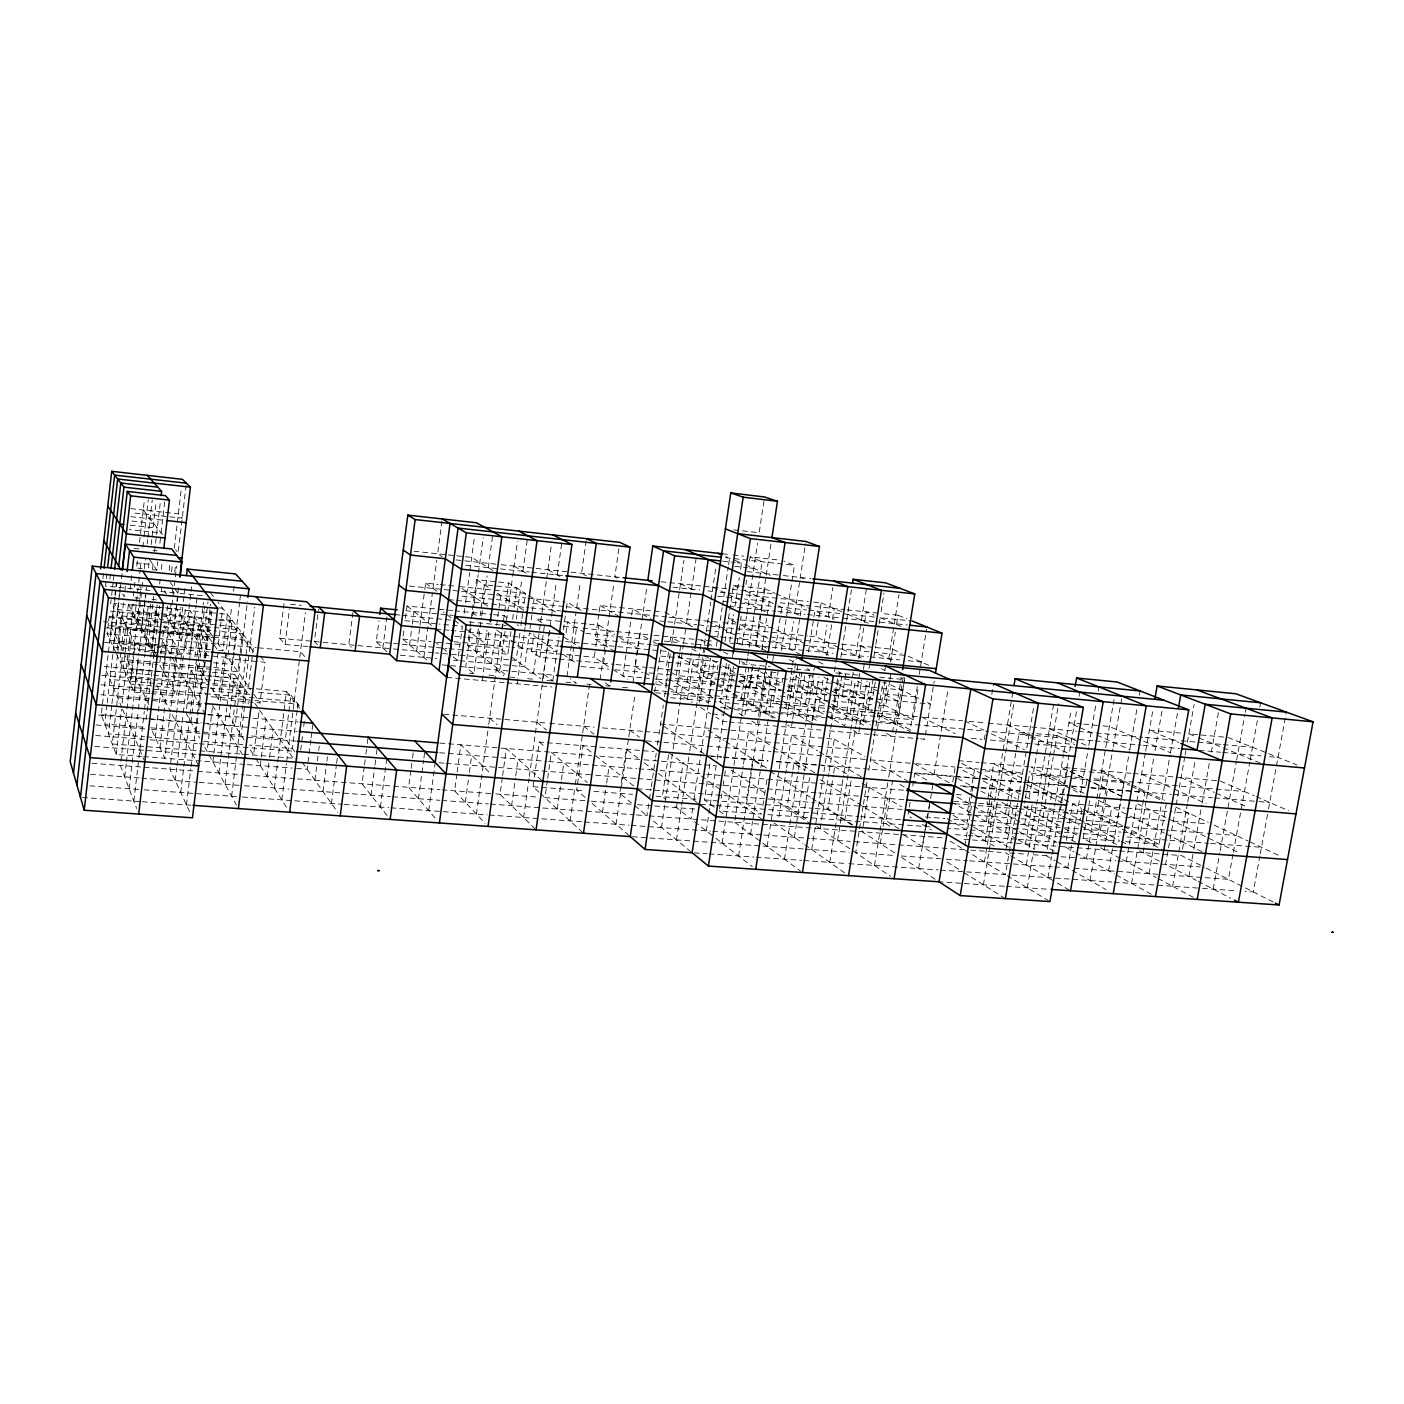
<?xml version="1.0" encoding="UTF-8"?>
<svg xmlns="http://www.w3.org/2000/svg" width="1404" height="1404" viewBox="0 0 1404 1404"><rect width="100%" height="100%" fill="white"/><g stroke="black" fill="none" stroke-linecap="round" stroke-linejoin="round"><path stroke-width="0.75" stroke-dasharray="5 3.75" d="M102.913 578.588L103.843 570.34M106.915 573.534L105.493 586.082L150.333 590.505M109.845 578.957L110.811 570.463M108.441 623.183L107.23 633.906L115.742 652.281M108.687 621.042L109.67 612.46M110.653 603.878L111.144 599.596M111.636 595.296L113.11 582.379M113.355 580.221L114.093 573.762M141.611 756.44L116.251 754.492L101.263 714.724L114.689 597.279M114.935 595.173L116.374 582.52M115.181 597.209L110.232 640.399L210.547 649.596M115.409 595.138L116.83 582.748M120.288 586.468L113.338 647.104L158.213 651.175M106.985 704.966L104.809 724.095L146.578 727.483M107.23 702.842L119.252 598.086M119.498 595.928L120.235 589.487M120.481 587.328L122.201 572.218M117.023 649.771L120.919 615.865L157.915 619.375M111.706 705.703L108.477 733.836L144.647 736.731M111.951 703.544L123.991 598.806M125.43 586.223L124.236 596.718L122.236 593.102M120.849 652.544L119.849 661.144L157.476 664.513M121.095 650.385L124.307 622.393L157.827 625.552M122.253 657.423L112.285 743.962L297.525 758.511M163.268 607.616L128.378 604.246L122.99 651.07L111.32 626.816L201.421 635.222L206.792 643.085M130.116 589.259L130.853 582.836M131.099 580.694L132.081 572.13M132.327 604.58L131.327 613.144L154.703 655.791M133.31 596.016L135.293 578.887M136.767 566.005L137.522 559.547M139.505 542.348L144.489 499.157M116.251 754.492L121.464 709.424M129.484 652.983L126.799 676.149L154.861 678.588M129.73 650.877L131.432 636.117M134.503 618.936L138.522 584.204L141.857 589.662L142.822 581.344M138.75 582.151L140.189 569.848M140.418 567.795L141.137 561.635M142.787 547.279L143.752 539.031M143.98 536.977L148.28 499.842M120.867 761.249L126.693 710.986M126.939 708.88L140.909 588.258M137.767 624.885L140.646 600.017M140.891 597.946L141.611 591.733M144.261 568.848L145.472 558.459M147.157 543.839L147.648 539.663M147.894 537.574L152.264 499.894M141.137 631.028L145.279 595.296M148.473 567.848L149.21 561.512M151.176 544.559L156.107 502.07M149.07 693.436L134.24 692.172L138.785 652.983M124.675 776.833L126.167 764.022M126.413 761.898L138.382 658.915M139.382 650.263L145.174 600.438M145.419 598.262L146.683 587.398M144.594 637.346L148.824 601.087M152.562 568.953L153.054 564.654L136.399 562.969M154.563 551.754L155.317 545.296M155.563 543.137L156.318 536.679M156.564 534.538L160.337 502.141M129.15 788.715L138.171 711.319M138.417 709.213L144.805 654.404M145.051 652.298L150.983 601.386M148.175 643.874L153.738 596.191M152.545 569.655L156.774 570.077L157.739 561.828M159.898 543.26L160.618 537.083M164.724 501.877L161.109 532.958L129.344 529.589M133.836 801.122L144.314 711.372M144.559 709.231L156.686 605.493M151.86 650.596L157.195 604.878M159.635 584.029L160.618 575.675M161.337 569.392L162.074 563.109M153.931 653.983L146.402 718.427L101.263 714.724M154.177 651.912L159.565 605.896M161.285 591.207L161.776 587.03L166.462 594.032M169.217 570.428L169.972 563.987M159.828 662.548L160.582 656.124M160.828 653.983L164.11 626.149L216.497 631.063M194.419 616.882L189.996 654.053L166.304 616.479L167.567 605.826M171.569 571.691L172.587 563.144M174.342 548.174L181.151 490.101M155.282 737.574L171.06 603.492M172.288 592.962L173.271 584.608M174.745 572.095L175.482 565.83M163.619 672.077L168.234 632.923M169.972 622.288L174.043 587.714M174.307 585.556L176.606 566.04M186.118 485.24L178.132 553.018L175.605 549.789M173.745 628.272L176.658 603.527M176.904 601.456L177.641 595.278M160.934 591.54L177.887 593.208L178.852 584.924M159.968 747.718L170.533 656.686M177.869 596.103L170.867 655.405L161.197 638.855M177.624 634.433L180.835 607.23M175.921 655.686L172.13 687.627L130.449 684.029L135.17 643.348L160.214 645.629M176.167 653.544L176.922 647.156L162.302 645.822M170.147 713.46L164.847 758.248L150.755 727.816L241.067 735.134L246.455 691.312L109.916 679.466M176.764 657.704L170.41 711.337L155.967 683.45M177.009 655.545L183.152 603.72M183.397 601.561L184.942 588.539M181.625 640.786L185.907 604.685M151.193 693.629L176.623 695.787L181.502 654.65L164.11 626.149M176.36 715.092L169.937 769.199L189.891 812.267M176.606 713.004L191.593 586.837M185.749 647.314L190.102 610.687L213.162 643.681M175.219 780.606L176.728 767.883M176.992 765.759L183.064 714.759M183.31 712.635L196.104 605.387M196.349 603.229L197.122 596.753M186.556 708.757L191.119 670.445L206.335 671.796M194.875 656.826L198.877 623.253M180.73 792.488L189.803 716.602M190.066 714.425L196.665 659.09M196.929 657.002L203.475 602.211M191.014 722.095L204.896 606.054M198.894 668.199L199.912 659.669M200.175 657.546L203.492 629.852M212.688 636.258L205.124 625.622L207.968 601.965M186.469 804.878L190.786 768.901M191.032 766.777L203.826 660.143M204.089 658.002L210.547 604.159M196.174 731.502L198.438 712.6M198.701 710.494L204.756 659.968M205.019 657.844L210.618 611.249M203.562 675.605L208.248 636.644M211.846 611.091L209.389 631.624L103.598 621.674M218.304 644.173L222.639 608.248L218.322 607.827M217.989 653.071L213.39 691.189L254.194 694.717L260.021 702.913L218.533 699.367L210.389 686.433M212.355 707.756L207.09 751.403L203.387 744.646M218.831 650.35L222.955 650.736L227.378 614.285L165.005 608.265M218.533 699.367L223.499 658.458L265.04 662.232L260.021 702.913M212.864 761.951L231.73 606.265M233.555 591.189L234.608 582.572M218.866 772.92L226.764 708.02M227.027 705.843L233.503 652.544M233.766 650.456L239.628 602.263M239.873 600.157L240.909 591.751M213.548 662.741L232.713 664.461L237.294 626.904L218.094 625.078M244.156 740.031L229.414 716.619L234.573 674.306L208.494 671.989M239.891 654.703L237.838 671.674L159.582 664.689L176.623 695.787M240.154 652.597L242.488 633.52L218.655 631.273M225.114 784.327L247.42 601.684M231.625 796.208L242.716 705.703M242.98 703.544L254.791 607.212M260.267 765.619L266.023 719.304M307.845 646.577L285.082 644.454L279.712 638.223L284.012 603.667M267.181 776.57L269.322 759.406M269.586 757.265L273.06 729.378M285.082 644.454L289.452 609.389M274.377 787.995L286.451 691.452L206.476 684.485M294.805 751.912L285.451 738.732L290.909 695.155L257.037 692.225M281.853 799.876L286.416 763.583M286.679 761.442L305.37 612.618M297.192 710.494L292.401 748.525L249.385 745.085M297.455 708.388L297.981 704.159L254.879 700.473M300.702 750.069L302.615 735.012M303.703 726.412L304.791 717.795M317.322 644.611L314.391 641.488L318.48 609.231M310.828 739.943L307.107 769.234L294.349 768.251M311.091 737.855L311.899 731.572M312.162 729.483L312.952 723.2M314.9 780.203L317.076 763.144M317.357 761.003L318.445 752.491M318.708 750.35L319.252 746.086M323.008 791.61L326.623 763.355M326.904 761.179L327.465 756.826M352.895 612.618L348.771 644.717L351.298 647.226M331.449 803.492L336.346 765.32M336.627 763.197L337.715 754.72M386.925 651.684L376.237 641.821L378.975 620.814M364.25 766.83L362.039 783.783L387.715 816.338M364.531 764.706L365.637 756.229M365.9 754.123L367.006 745.647M367.286 743.523L368.111 737.17M382.836 647.911L387.013 615.97M371.042 795.191L374.71 767.111M374.991 764.952L376.114 756.317M376.412 754.159L377.255 747.683M380.396 807.054L386.767 758.616M426.851 659.968L402.702 639.013L404.071 628.711M405.423 618.392L407.055 606.019L435.345 608.845M409.564 644.962L412.039 626.149M412.32 624.06L413.969 611.512M416.602 651.087L424.482 591.628M424.763 589.504L425.605 583.116L438.188 584.415M423.868 657.388L432.45 592.769M433.011 588.452L436.767 560.266M441.979 521.007L437.627 553.773L442.242 556.774M410.845 770.463L408.599 787.311L436.749 819.866M411.126 768.357L412.25 759.95M412.53 757.844L413.636 749.42M418.462 798.718L423.622 760.108M423.92 757.949L424.78 751.526M428.729 810.599L435.205 762.46L443.892 763.162M453.527 660.143L457.774 660.547L462.39 626.307L439.048 624.025M464.127 613.425L465.286 604.826M465.584 602.667L469.638 572.516M469.936 570.357L474.306 537.925M504.931 674.201L467.655 645.208L469.866 628.852M470.147 626.816L476.518 579.659L508.652 583.011L525.412 593.401L523.376 608.09M470.954 628.22L465.689 667.04L473.85 673.727L481.467 617.707M472.621 615.917L474.008 605.65M474.289 603.615L478.185 574.798M478.466 572.744L483.204 537.644M456.879 774.06L454.598 790.803L485.152 823.341M457.16 771.972L460.845 744.787L490.365 773.393M475.342 651.193L478.431 628.413M480.133 615.97L484.362 584.766L516.918 588.136L514.057 608.845M481.747 615.619L482.871 607.3M483.432 603.141L487.135 575.973M488.259 567.62L492.822 534.064M483.257 657.353L486.977 630.045M465.321 802.211L469.094 774.499M469.392 772.358L471.709 755.317M482.239 680.607L489.136 630.098M491.382 663.671L496.051 629.606L522.165 648.227M496.63 625.324L497.507 618.901M497.806 616.777L500.737 595.384M476.447 814.074L488.469 726.535M488.75 724.446L502.913 621.182M510.933 631.589L507.809 654.264L499.701 648.279L508.652 583.011M499.754 670.182L505.107 631.291M506.581 620.445L507.476 613.952M507.774 611.775L512.372 578.395M512.653 576.342L517.444 541.4M512.635 619.199L513.776 610.915M516.339 619.059L516.918 614.917M517.198 612.846L521.797 579.624M522.937 571.305L527.535 537.907M519.901 633.257L516.128 660.442L435.433 652.86M521.639 620.691L520.761 626.991L517.392 624.692M521.919 618.585L523.078 610.196M502.351 777.623L500.035 794.243L536.065 829.869M502.632 775.534L506.37 748.525L542.892 781.414M517.234 683.783L525.078 627.219M529.992 628.606L534.134 598.806M557.002 658.932L539.996 657.318L531.484 651.298L533.889 634.011M511.582 805.65L515.408 778.114M515.707 775.991L518.058 759.055M533.502 673.306L551.368 545.138M539.996 657.318L544.577 624.464M542.576 680.027L549.771 628.659M550.052 626.588L551.21 618.357M551.491 616.286L556.124 583.222M557.283 574.938L561.933 541.698M523.587 817.514L529.027 778.658M529.326 776.482L542.769 680.466M543.05 678.378L550.403 625.886M538.996 792.172L533.064 786.679L539.312 742.067L653.913 751.596M552.79 680.694L558.95 636.925M563.373 629.747L566.058 610.67M566.338 608.564L567.234 602.193L581.502 610.67M566.04 632.783L567.549 622.025L583.906 632.239M547.384 780.343L544.945 797.647L585.082 800.701M547.683 778.185L551.351 752.211L587.381 782.59M566.953 676.395L576.061 612.091M576.658 607.792L580.326 581.905M586.135 540.803L581.537 573.288L586.433 575.921M571.902 660.336L576.535 627.623M557.283 809.055L561.161 781.695M561.46 779.589L563.846 762.758M615.04 651.649L595.243 639.311L598.859 614.004M599.157 611.898L600.052 605.563L617.409 607.335M570.112 820.919L575.008 786.591M575.324 784.45L582.397 734.889M582.713 732.73L589.82 682.87M608.301 666.444L594.243 657.283L595.471 648.718M595.787 646.577L598.841 625.149L588.416 624.113M600.105 679.466L603.773 653.913M604.089 651.772L613.601 585.415M618.848 548.806L614.829 576.833L619.936 579.483M603.527 663.337L608.213 630.765M605.861 685.819L610.056 686.205L610.687 681.888M602.421 812.425L606.352 785.222M606.668 783.134L609.09 766.408M625.903 655.019L622.885 675.938L642.172 677.728M626.219 652.93L631.361 617.286M631.677 615.198L632.59 608.897L651.649 619.375M632.976 682.502L636.661 657.072M636.977 654.948L646.577 588.89M616.075 824.271L621.042 790.171M621.34 788.03L628.518 738.802M628.817 736.644L635.099 693.576M654.633 692.119L656.142 681.853M656.44 679.799L660.951 648.981M668.532 652.035L666.005 669.252L669.445 671.323M670.112 641.277L670.743 636.977L681.151 642.786L693.646 644.015M670.199 653.86L665.531 685.521L655.036 678.939M671.761 643.278L674.253 626.342M674.569 624.218L683.959 560.336M636.416 814.952L647.033 815.742L649.174 801.193M649.473 799.122L651 788.715M651.316 786.644L655.299 759.564M655.615 757.476L656.23 753.299M657.458 744.945L658.687 736.573M659.002 734.485L663.32 705.124M664.548 696.735L667.339 677.816M679.641 653L676.324 675.499L719.919 679.589M679.94 650.965L681.151 642.786M676.342 692.277L683.309 645.173M683.625 643.014L685.854 627.974M686.486 623.692L696.384 556.686M668.532 754.931L662.355 796.665L665.478 799.104M661.477 827.588L664.917 804.281M665.233 802.175L672.797 751.175M673.113 749.052L680.08 702.018M680.396 699.876L682.309 687.03M686.925 681.905L691.224 652.895M687.451 699.245L693.523 658.388M676.447 807.633L683.099 763.021M697.823 688.504L702.825 654.896M703.141 652.79L705.966 633.801M706.282 631.695L710.705 602.105M711.021 599.982L716.075 566.023M676.482 839.89L689.469 752.948M689.768 750.859L704.141 654.597M704.457 652.491L705.071 648.297M699.508 702.281L706.019 658.722M707.528 678.43L710.582 658.072M709.02 695.278L714.127 661.214M716.373 646.244L717.339 639.82M717.655 637.697L722.147 607.686M722.481 605.528L728.29 566.795M728.606 564.636L729.571 558.16L725.71 556.546M692.716 808.195L691.101 819.023L673.323 805.194M694.015 799.543L700.701 754.896M701.017 752.807L708.195 704.931M708.511 702.842L711.635 681.958L671.568 678.202M717.304 669.638L717.935 665.426M725.043 641.488L728.149 620.796M736.117 622.516L728.465 618.725L733.467 585.468L739.75 586.135M714.338 807.23L704.457 799.911L710.073 762.583M726.412 663.372L720.568 702.263L777.219 707.405M729.676 641.681L733.765 614.566M734.994 606.37L739.329 577.606M740.575 569.375L741.505 563.197L733.555 559.845M729.027 664.408L727.43 675.061L732.958 678.202M706.3 830.852L716.812 761.284M717.128 759.16L724.411 710.757M724.745 708.634L731.186 665.9M732.484 657.318L733.134 653.035M733.608 666.373L729.817 691.452L720.41 685.959M737.082 643.313L737.714 639.118M738.995 630.712L739.943 624.429L771.744 627.658L805.721 644.05M740.575 620.199L741.207 615.987M745.998 584.362L746.63 580.133M749.508 561.091L750.14 556.861L779.904 560.161M739.311 664.039L740.241 657.844M742.119 645.419L746.524 616.338M746.84 614.268L757.598 543.243M763.952 501.193L759.178 532.765L733.853 529.852M719.585 808.774L720.866 800.333M721.182 798.209L721.832 793.997M723.113 785.538L724.376 777.096M724.71 774.99L725.341 770.761M741.435 698.244L746.261 666.461M747.542 657.949L746.577 664.338L741.558 661.617M747.876 655.826L748.841 649.438M749.157 647.314L762.144 561.775L750.14 556.861M722.13 843.155L741.242 717.391M741.558 715.32L749.473 663.232M752.316 666.584L744.664 716.847L735.924 711.565M755.51 645.577L760.319 613.952M760.95 609.74L770.971 543.945M749.841 687.767L752.965 667.233M756.107 646.665L761.126 613.653M761.442 611.582L764.899 588.82L741.838 586.363M734.959 820.111L743.172 766.286M743.506 764.127L748.437 731.695L771.551 746.033M753.369 705.247L758.616 670.849L754.51 670.463M761.916 649.262L769.181 601.649L744.471 599.052M735.222 686.416L780.905 690.663L757.756 677.939L759.371 667.321M761.968 650.333L762.618 646.086L732.256 643.067M761.53 694.383L766.619 661.091M758.23 718.093L757.265 724.464L751.86 721.2M758.564 715.97L767.023 660.687M767.339 658.546L768.321 652.158M751.386 768.497L746.086 803.141L761.582 814.092L719.269 810.88L724.394 814.671M751.719 766.321L752.719 759.827L763.144 766.619M738.592 855.966L759.511 719.252M759.827 717.146L766.672 672.481M769.164 684.222L771.147 671.305M772.797 660.547L773.797 654.088M765.671 712.442L771.972 671.375M775.447 648.718L780.519 615.636M780.835 613.566L781.782 607.37M750.596 834.081L752.526 821.551M752.842 819.445L771.902 695.313L779.536 699.578M773.534 701.193L778.413 669.55M781.326 650.491L794.418 565.356L783.801 561.109M762.863 805.703L764.162 797.296M764.496 795.208L765.777 786.802M766.11 784.713L767.075 778.413M782.168 682.484L782.8 678.395M789.276 648.929L793.471 621.656M794.769 613.25L805.51 543.559M785.889 708.195L792.189 667.514M792.505 665.373L793.506 658.932M794.839 650.333L799.824 618.041M800.157 615.882L801.824 605.089M767.198 846.384L794.436 670.252M794.769 668.093L796.437 657.247M792.962 697.297L796.823 672.428M797.139 670.357L798.104 664.145M792.365 721.147L791.382 727.483L787.662 725.289M792.698 719.023L799.911 672.481M778.974 816.917L786.275 769.848M786.609 767.69L791.61 735.468L817.549 750.859M801.93 672.077L799.596 687.082L829.624 703.106M798.613 715.408L805.282 672.481M808.458 651.982L813.583 619.059M813.899 617.005L814.846 610.828L834.187 619.357M792.593 771.884L787.24 806.317L806.756 819.55M792.927 769.725L793.927 763.267L804.825 770.059M805.369 704.106L810.599 670.515L807.037 668.69M838.328 647.314L815.847 636.767L818.479 619.831M818.813 617.725L821.112 602.895L810.477 601.772M784.467 859.178L798.104 771.656M798.42 769.567L805.615 723.358M805.949 721.252L813.513 672.674M813.846 670.55L814.513 666.321M811.705 693.541L814.232 677.254M812.021 720.743L818.83 677.202M822.726 652.246L826.956 625.096M828.272 616.742L832.853 587.381M794.348 837.293L796.296 824.815M796.63 822.744L812.284 722.481M812.618 720.375L815.899 699.367L826.658 705.159M818.128 711.126L823.464 677.061L864.337 697.858M826.798 655.668L832.168 621.375M832.502 619.234L834.187 608.511M803.404 817.268L810.266 773.446M824.13 700.175L827.693 677.483M834.45 671.516L836.433 658.862M831.256 718.339L837.96 675.622M840.856 657.265L846.331 622.463M846.647 620.41L851.491 589.575M811.705 849.56L839.574 672.411M836.924 707.002L841.856 675.64M820.164 828.641L828.886 773.341M829.22 771.217L834.274 739.171L713.495 728.658M842.242 696.384L845.98 672.604M851.719 824.955L827.921 809.459L833.327 775.219M833.678 773.077L834.678 766.654L821.814 765.584M853.246 672.095L844.769 725.763L782.625 691.61M855.861 655.528L860.792 624.359M861.459 620.199L866.742 586.802M850.069 714.022L855.44 680.115M858.809 658.827L864.215 624.71M864.548 622.569L866.233 611.881L874.148 615.18M829.764 862.337L843.541 775.394M843.874 773.306L860.248 670.182M875.254 681.993L872.516 699.21L859.704 692.716L861.723 679.975M863.407 669.357L864.408 662.986M837.591 840.434L855.703 726.359M856.036 724.271L859.336 703.386L872.41 710.161M844.752 820.41L851.666 776.851M859.669 727.132L858.669 733.414L853.457 730.554M860.003 725.043L867.005 681.063M869.006 668.462L870.006 662.161M863.6 721.252L869.76 682.555M873.885 656.651L875.534 646.209M875.868 644.173L878.781 625.833M879.115 623.78L880.08 617.672L912.249 621.042M881.063 611.53L883.993 593.102M868.198 709.88L873.165 678.658M863.091 806.405L855.685 852.702L894.769 855.492M863.425 804.299L867.145 781.028M868.83 770.445L875.64 727.956M875.973 725.815L882.467 685.24M884.853 670.27L885.538 665.987M877.518 728.694L885.415 679.396M888.697 658.792L898.981 594.541M869.287 787.433L862.196 831.765L895.699 853.579M881.73 716.9L887.135 683.151L882.905 682.748M890.522 661.968L895.296 632.239M896.647 623.745L898.016 615.233L881.063 613.443M889.609 681.344L885.678 705.861L879.536 705.299M889.925 679.29L890.908 673.165M892.523 732.186L901.245 677.974M903.228 677.026L895.647 724.131L872.147 722.025M874.499 865.461L888.363 779.448M888.714 777.289L905.176 675.131M880.29 843.558L882.73 828.5M883.081 826.359L887.591 798.402M892.611 780.203L885.608 823.499L891.049 826.921M917.251 686.609L909.967 731.572L877.869 714.899M919.251 674.306L920.252 668.164M920.585 666.11L926.587 629.08M877.5 716.514L913.109 719.761L918.549 686.152M908.967 809.283L907.932 815.636L911.547 817.83M909.318 807.177L910.687 798.718M912.758 786.029L914.829 773.341L952.14 776.447M925.394 735.099L934.186 681.151M918.672 868.549L926.359 821.673M934.081 774.517L947.963 689.803M922.498 846.647L924.955 831.677M925.306 829.536L926.71 820.989M927.061 818.865L928.465 810.301M928.816 808.177L929.852 801.754M926.008 826.57L927.079 820.111M927.43 817.97L930.255 800.754M930.606 798.595L933.063 783.537M952.754 781.8L953.807 775.412M954.158 773.288L955.562 764.776M967.567 811.126L970.445 793.822M970.813 791.663L974.411 770.024M972.007 793.242L965.97 829.606L947.033 828.167M972.358 791.101L973.077 786.819M957.352 797.103L971.638 805.071L964.215 849.683L852.526 841.54M984.274 739.627L985.345 733.204M991.786 694.471L993.576 683.713M986.187 821.673L990.031 798.683M990.382 796.594L993.172 779.869M985.327 840.943L992.628 797.384L954.211 776.623M984.415 861.898L1011.617 699.683M1011.968 697.595L1013.021 691.294M983.397 884.818L997.998 797.893M998.349 795.822L1013.793 703.773M1005.492 814.109L1007.3 803.351M1007.668 801.193L1019.286 732.151L1029.746 733.081M1005.457 832.607L1012.635 790.066M1006.141 848.472L1012.916 808.353M966.619 871.902L1005.404 874.604L1008.967 853.562M1009.318 851.456L1034.064 705.019M1059.125 825.675L1023.937 806.879L1025.008 800.561M1025.359 798.455L1029.992 771.094M1024.657 824.657L1027.833 805.949M1029.237 797.63L1038.802 741.294L1019.286 732.151M1025.446 843.927L1032.098 804.755M1026.289 864.899L1053.737 703.685M1027.237 887.819L1033.449 851.351M1033.818 849.209L1041.891 801.824M1042.259 799.666L1058.598 703.755M1042.996 817.058L1044.822 806.352M1045.19 804.211L1053.228 757.054M1053.597 754.896L1056.896 735.538L1031.835 733.274M1044.523 835.573L1049.209 808.072M1050.666 799.613L1051.754 793.278M1047.244 849.367L1055.159 803.158M1055.527 801.052L1063.477 754.58M1063.846 752.456L1071.129 709.985M1047.981 877.588L1051.561 856.668M1051.929 854.58L1076.886 709.073M1079.079 696.331L1079.799 692.067M1060.511 809.792L1061.599 803.509M1061.95 801.421L1067.338 770.024L1122.902 796.805M1066.215 840.417L1072.516 803.843L1124.709 808.055M1067.689 867.865L1072.112 842.207M1072.48 840.083L1080.255 795.05M1080.624 792.909L1088.451 747.63M1088.82 745.471L1096.068 703.492M1098.209 691.066L1098.928 686.925M1081.94 809.336L1080.097 819.971L1022.147 815.426M1085.976 785.924L1087.082 779.536L1031.15 774.815M1090.838 842.611L1083.133 838.504L1089.697 800.649M1086.433 858.616L1088.977 844.015M1089.329 841.926L1105.352 749.701M1105.72 747.577L1114.162 698.964M1122.48 825.727L1096.717 812.688L1103.597 773.13L1030.711 766.882L1066.215 784.45M1090.031 880.519L1112.933 748.946M1113.302 746.84L1122.129 696.173M1100.35 830.501L1107.51 789.381M1104.299 849.789L1111.775 807.019M1108.581 870.778L1113.039 845.296M1113.425 843.172L1121.252 798.42M1121.62 796.296L1129.5 751.298M1129.887 749.139L1137.047 708.213M1139.311 695.261L1140.066 690.943M1126.236 861.512L1145.295 753.246M1145.664 751.158L1153.07 709.143M1131.571 883.414L1146.208 800.631M1146.577 798.56L1153.561 758.932M1155.036 750.578L1162.073 710.722M1143.049 852.684L1150.578 810.143M1148.998 873.674L1153.491 848.332M1153.877 846.226L1161.775 801.754M1162.143 799.631L1170.076 754.913M1170.462 752.772L1178.061 709.95M1125.534 841.716L1159.107 844.26L1166.496 802.684M1184.783 756.774L1165.583 864.39L1196.401 880.396M1185.151 754.685L1185.906 750.526M1187.38 742.189L1194.102 704.545M1172.638 886.293L1187.363 804.001M1187.731 801.947L1194.786 762.565M1182.519 849.192L1188.96 813.249L1174.042 812.038M1188.942 876.517L1193.47 851.351M1193.856 849.244L1201.806 805.036M1202.193 802.93L1209.423 762.723M1211.336 752.123L1218.602 711.67M1213.196 889.118L1219.778 852.807M1220.181 850.666L1236.257 762.039M1236.643 759.985L1244.909 714.425M1245.278 712.354L1246.032 708.195M1232.993 854.316L1228.43 879.343L1074.148 868.321M1233.361 852.228L1249.823 762.021M1250.192 759.915L1257.528 719.726M1259.844 707.002L1260.616 702.772M1259.914 855.826L1253.281 891.926L1244.839 891.329M1260.301 853.702L1268.145 811.038M1268.549 808.897L1286.345 712.109M1004.281 886.24L939.03 881.8L899.122 855.808M1006.37 886.398L1048.876 889.294M694.225 852.86L706.896 853.755M709.02 853.895L753.878 857.037M756.054 857.177L801.719 860.371M803.878 860.529L846.805 863.53M848.929 863.671L938.311 869.918M940.487 870.076L962.302 871.603L945.717 861.196M1011.793 875.061L1111.898 882.045M1114.092 882.203L1200.385 888.223M1202.526 888.381L1236.398 890.75M82.608 797.454L140.154 801.561M142.243 801.719L190.804 805.194M803.228 848.964L630.273 836.591L589.294 801.017M805.352 849.104L849.402 852.263M901.263 855.966L942.014 858.879M946.261 859.178L967.461 860.687M969.567 860.845L1052.438 866.777M1054.615 866.917L1071.989 868.163M89.961 785.854L142.05 789.662M144.191 789.82L240.365 796.84M242.541 796.998L292.629 800.649M294.787 800.806L342.085 804.264M344.208 804.422L388.803 807.669M390.909 807.827L487.17 814.864M489.312 815.022L582.642 821.831M584.731 821.989L629.045 825.219M631.203 825.376L710.529 831.168M712.635 831.326L761.53 834.889M763.723 835.047L809.494 838.381M811.652 838.539L850.403 841.382M970.726 850.157L977.237 850.631M979.395 850.789L1001.087 852.386M1009.722 853L1024.727 854.106M1033.309 854.738L1050.403 855.984M1061.003 856.756L1077.956 857.984M1080.08 858.142L1115.759 860.757M1117.865 860.898L1200.157 866.917M955.387 834.643L965.97 835.433M968.093 835.591L1016.461 839.223M1018.549 839.381L1056.949 842.26M90.54 774.288L139.417 777.939M141.523 778.097L196.911 782.221M199.087 782.379L242.243 785.591M244.384 785.749L289.171 789.083M291.295 789.241L390.435 796.63M392.593 796.788L439.768 800.298M441.891 800.456L488.452 803.93M490.558 804.088L634.292 814.794M649.122 815.899L944.769 837.907M963.986 839.346L970.392 839.82M972.516 839.978L1117.215 850.754M1119.374 850.912L1181.378 855.545L1204.474 867.233M143.717 756.616L245.191 764.443M247.35 764.618L292.207 768.076M533.064 786.679L539.592 787.188M541.786 787.363L585.275 790.715M593.892 791.382L632.537 794.366M655.966 796.173L696.033 799.262M704.457 799.911L812.934 808.3M815.075 808.458L827.921 809.459M925.429 816.988L945.085 818.497M953.755 819.181L1018.251 824.148M1020.375 824.323L1062.705 827.588M1064.811 827.746L1081.536 829.044M1083.625 829.202L1121.041 832.098M1123.112 832.256L1137.591 833.379L1144.804 792.488L1134.45 791.628M714.215 805.422L699.403 804.281L641.259 760.635M716.321 805.58L858.634 816.479M860.757 816.637L901.07 819.725M950.385 823.499L967.882 824.85M970.059 825.008L1062.179 832.063M1064.285 832.221L1081.133 833.52M1083.239 833.678L1118.795 836.398M1127.114 837.047L1167.724 840.154M1169.901 840.312L1208.511 843.277M1210.652 843.435L1261.476 847.332M92.015 763.285L141.927 767.075M144.085 767.233L195.454 771.129M197.595 771.305L244.068 774.832M246.174 774.99L295.384 778.711M297.56 778.887L439.961 789.697M442.049 789.855L493.559 793.751M495.717 793.927L536.381 796.998M591.382 801.175L631.045 804.194M637.469 804.685L652.632 805.826M654.79 805.984L695.717 809.09M767.848 814.566L930.22 826.886M970.129 829.922L1018.479 833.59M1020.655 833.748L1057.388 836.538M1059.529 836.714L1076.692 838.012M1083.133 838.504L1119.216 841.242M978.097 811.968L1020.076 815.25M1086.573 820.48L1116.812 822.849L1123.849 782.642L1089.258 779.729M94.893 746.454L196.893 754.422M637.276 788.785L814.794 802.649M819.041 802.965L902.245 809.459M949.578 813.162L1019.304 818.602M1021.392 818.76L1064.53 822.13M1066.707 822.305L1122.779 826.675M1124.92 826.851L1169.497 830.326M1171.603 830.484L1205.194 833.116M1207.282 833.274L1236.415 835.555M96.174 724.973L149.368 729.273M151.492 729.448L297.35 741.224M439.715 752.719L499.104 757.528M501.21 757.686L546.402 761.337M548.595 761.512L636.749 768.637M638.873 768.813L653.755 770.006M660.073 770.533L704.457 774.113M706.633 774.288L904.65 790.276M956.264 794.453L964.829 795.138M1126.868 808.23L1171.901 811.863M146.771 736.907L197.315 740.926M203.703 741.435L242.874 744.559M953.755 801.28L976.587 803.106M978.658 803.263L1021.761 806.703M1023.937 806.879L1066.9 810.301M1069.041 810.477L1096.717 812.688M95.718 735.503L147.911 739.645M150.07 739.82L197.297 743.558M199.421 743.734L294.507 751.28M446.068 763.32L593.594 775.043M595.682 775.219L635.889 778.413M638.065 778.571L721.744 785.222M723.85 785.398L816.654 792.769M818.813 792.944L861.916 796.366M864.057 796.524L904.492 799.753M954.931 803.755L971.638 805.071M978.149 805.598L1017.216 808.704M1019.357 808.862L1123.411 817.128M1125.517 817.303L1165.004 820.445M1173.305 821.094L1207.931 823.85M148.526 718.602L201.527 722.955M203.615 723.13L235.135 725.71L240.4 682.642L213.039 680.256M98.719 715.057L199.07 723.306M207.581 723.99L249.912 727.465M252.018 727.641L296.964 731.326M439.891 743.067L591.558 755.51M639.697 759.459L595.787 755.861L634.082 786.258M644.05 759.81L659.231 761.056M661.407 761.231L702.404 764.601M704.545 764.776L715.268 765.654M960.441 785.784L979.325 787.328M981.396 787.504L1064.636 794.331M963.337 786.626L1065.074 794.98M251.632 735.994L285.451 738.732M708.844 755.756L721.551 756.809M723.674 756.984L768.006 760.687M776.377 761.372L912.969 772.762M915.075 772.937L952.842 776.079M954.931 776.254L977.851 778.167L960.915 769.199M982.186 778.536L1021.094 781.782L999.683 770.796M1027.5 782.309L1089.118 787.451M1091.224 787.626L1171.498 794.313M1173.674 794.488L1212.389 797.718M1214.53 797.893L1257.036 801.438M1259.142 801.614L1269.725 802.491M208.055 714.461L250.895 718.041M253.053 718.216L298.017 721.954M711.021 756.37L721.445 757.23M723.534 757.405L767.9 761.091M776.57 761.828L819.673 765.408M956.387 776.798L1021.006 782.186M1023.147 782.361L1067.707 786.064M1071.919 786.415L1088.679 787.819M1090.768 787.995L1132.379 791.452M207.722 714.812L229.414 716.619M113.689 688.381L149.93 691.488M152.071 691.663L202.72 695.998M211.302 696.735L252.738 700.28M958.353 760.687L979.132 762.477M981.221 762.653L1028.535 766.707M100.79 694.699L203.036 703.351M646.419 740.891L770.971 751.438M773.13 751.614L868.427 759.687M916.268 763.741L955.001 767.023M957.159 767.198L978.43 769.006M980.554 769.181L1022.796 772.762M1031.203 773.464L1072.305 776.938M1074.481 777.132L1083.221 777.869M1094.014 778.781L1244.435 791.523M117.62 697.648L204.019 704.948M984.959 770.919L1022.796 774.113M157.02 678.781L206.265 683.081M212.618 683.643L248.561 686.767L253.387 647.402L218.041 602.404M101.843 675.359L150.93 679.641M153.036 679.817L204.3 684.292M660.529 724.043L711.302 728.465M100.983 684.783L294.226 701.386M443.875 714.25L450.403 714.812M452.597 715.005L547.542 723.148M549.666 723.341L594.12 727.149M602.509 727.886L642.786 731.344M644.945 731.519L728.781 738.732M730.905 738.908L852.052 749.315M1069.813 768.023L1061.301 767.304L1068.602 770.831M1071.936 768.216L1088.942 769.673M1091.066 769.866L1131.097 773.306M1133.204 773.481L1220.076 780.94L1254.158 795.735M712.793 714.004L723.411 714.952M971.34 738.346L981.958 739.294M990.452 740.048L1032.624 743.804M1034.713 743.997L1073.235 747.419M104.265 666.479L211.232 675.921M213.373 676.114L230.449 677.623M727.114 721.814L722.814 721.428L715.864 717.075M729.273 721.989L820.954 730.08M829.378 730.835L918.567 738.697M920.62 738.873L924.727 739.241L921.042 737.328M210.933 680.062L106.283 670.884L121.709 707.283L132.713 612.056L217.304 620.147M160.337 651.368L227.764 657.493L232.257 620.498L215.444 618.883M446.911 677.395L504.896 682.66M506.949 682.853L551.912 686.942M670.743 697.735L716.426 701.877M779.395 707.598L824.517 711.705M826.64 711.898L875.394 716.321M158.143 652.544L139.031 650.807L114.461 603.387L162.917 608.072M160.267 652.737L181.502 654.65M720.445 707.142L824.288 716.514M826.447 716.707L869.602 720.603M871.744 720.796L983.607 730.887M1092.909 740.733L985.696 731.063L1024.446 749.754M1095.015 740.926L1141.171 745.085M1143.26 745.278L1179.658 748.56M1199.156 750.315L1220.602 752.246M1222.744 752.439L1261.055 755.896M1269.532 756.668L1278.009 757.423M724.043 708.687L728.237 709.073M870.006 721.832L732.432 709.441L717.268 700.263M127.185 659.81L211.618 667.356M213.706 667.532L224.184 668.479L248.49 703.948M1038.802 741.294L1074.85 744.506M106.792 633.818L256.23 647.63M258.336 647.823L300.456 651.719L305.967 657.949M442.067 664.847L554.422 675.236M656.23 684.608L778.29 695.945M780.291 696.086L871.375 704.545M1081.712 723.955L1068.935 722.762L1078.149 726.833M1083.835 724.148L1100.859 725.728M1103 725.921L1109.371 726.517L1170.901 752.895M1180.553 733.081L1149.349 730.203L1178.798 742.505M1223.586 737.065L1188.872 733.853L1196.857 737.118M469.498 673.323L473.85 673.727M488.943 675.113L495.419 675.71M510.512 677.079L514.777 677.483M527.606 678.658L534.029 679.238M546.823 680.413L553.176 680.993M565.882 682.168L576.465 683.134L570.129 678.641M586.977 684.099L591.172 684.485M622.551 687.363L628.781 687.925M653.65 690.206L830.606 706.423M832.712 706.616L872.323 710.248M874.394 710.442L899.192 712.706L904.545 679.571L900.648 677.728M118.954 642.681L155.265 645.998M157.388 646.191L165.935 646.981M104.598 642.418L160.354 647.507M162.46 647.7L209.214 651.965M655.615 692.751L716.637 698.314M718.725 698.508L729.15 699.455M737.504 700.227L782.59 704.334M784.748 704.545L829.553 708.634M833.818 709.02L875.92 712.863M917.303 716.637L878.009 713.057L910.301 729.764M923.832 717.233L962.635 720.778M969.058 721.375L986.082 722.92M988.223 723.13L1076.499 731.186M1078.57 731.379L1142.821 737.24M1144.962 737.433L1179.062 740.557M1181.185 740.75L1195.962 742.102M1198.068 742.295L1221.199 744.401M1223.288 744.594L1252.508 747.261M720.287 678.483L737.311 680.08M739.434 680.291L781.677 684.257M787.977 684.854L831.677 688.978M833.748 689.171L878.992 693.418M915.601 696.875L883.098 693.804L897.542 700.965M279.712 638.223L312.232 641.277M314.391 641.488L391.277 648.718M393.401 648.911L433.345 652.667M581.045 666.531L608.809 669.146M615.198 669.743L642.716 672.341M649.034 672.92L672.112 675.096M721.972 679.782L780.045 685.24M788.732 686.047L829.782 689.908L875.92 713.881M834.046 690.312L859.704 692.716M109.688 625.657L242.962 638.118M161.846 632.327L127.817 629.15L123.271 668.532L243.103 679.097L247.859 640.347L163.987 632.52M732.59 685.573L728.272 685.17L721.287 681.115M734.748 685.766L830.799 694.734L791.189 673.973M832.888 694.927L930.466 704.036L924.885 701.351M106.476 627.799L213.777 637.802L222.955 650.736M400.333 655.194L436.574 658.564M459.88 660.74L524.692 666.777L529.413 632.871L556.897 651.544L511.863 647.244M644.313 677.939L650.754 678.536M657.16 679.132L733.134 686.205M787.065 691.242L831.326 695.366M833.52 695.577L872.516 699.21M117.638 609.529L213.338 618.69M453.825 641.698L509.792 647.051M659.143 661.337L673.78 662.741M675.868 662.934L721.621 667.304M725.763 667.707L736.029 668.69M771.656 672.095L775.991 672.516M808.388 675.605L812.705 676.026M844.769 679.097L849.034 679.501M219.41 620.34L229.905 621.34L254.738 653.246M110.565 611.161L166.304 616.479M402.702 639.013L430.975 641.716M437.469 642.33L443.945 642.962M446.103 643.155L452.562 643.769M454.721 643.98L461.179 644.594M467.655 645.208L499.701 648.279M531.484 651.298L594.243 657.283M215.953 624.885L160.091 619.585L152.457 607.054M704.141 671.217L832.326 683.379M836.679 683.783L879.764 687.872M881.905 688.083L901.157 689.908M109.249 616.531L161.635 621.498M163.724 621.691L205.124 625.622M376.237 641.821L434.345 647.314M436.398 647.507L446.963 648.508M449.14 648.718L507.809 654.264M559.143 659.125L613.987 664.32M616.075 664.531L647.349 667.479M649.42 667.672L672.165 669.831M674.218 670.024L719.269 674.289M721.305 674.482L738.258 676.096M740.417 676.289L757.756 677.939M109.845 617.602L236.293 629.571M134.924 597.771L141.348 598.385M152.053 599.438L156.335 599.859M435.977 628.974L448.876 630.221M451.035 630.431L510.845 636.24M512.951 636.451L563.425 641.347M565.514 641.558L666.163 651.333M165.461 607.827L176.36 608.862L209.161 658.02M454.65 636.188L465.549 637.24M467.725 637.451L558.072 646.156M660.757 656.072L718.462 661.635M742.242 663.916L770.147 666.602M787.223 668.251L810.599 670.515M835.871 672.955L860.968 675.359M879.711 677.167L885.924 677.763M887.995 677.974L900.403 679.167M405.633 610.687L438.785 613.969M440.856 614.18L453.211 615.408M563.741 626.359L580.747 628.044M582.871 628.255L614.478 631.396M616.584 631.607L652.07 635.117M654.141 635.328L711.828 641.049M729.94 643.05L770.269 647.051M772.393 647.262L803.913 650.385M806.001 650.596L833.081 653.281M841.365 654.088L868.181 656.756M870.234 656.949L899.543 659.862M908.23 660.722L921.235 662.021M179.975 593.418L203.089 595.7M290.523 604.299L301.369 605.37M395.735 614.671L399.964 615.092M402.088 615.285L454.615 620.463L459.283 623.973M469.147 621.902L506.353 625.57M585.749 633.379L613.548 636.117M617.83 636.538L647.507 639.469M653.825 640.084L662.232 640.926M664.338 641.119L676.956 642.365M695.735 644.225L712.407 645.858L707.019 642.944M404.861 620.673L436.925 623.815M595.243 639.311L651.333 644.787M653.474 644.998L659.915 645.629M706.089 630.519L718.532 631.765M726.833 632.59L730.993 633.011M735.099 633.432L768.234 636.767M770.41 636.977L839.487 643.927M841.61 644.138L873.516 647.349M875.64 647.56L892.558 649.262L901.403 653.193M711.53 636.065L732.555 638.153M734.661 638.364L765.987 641.488M768.058 641.698L801.157 645.015M803.228 645.208L872.41 652.123M452.65 610.564L439.698 609.266L444.12 612.583M454.808 610.775L491.33 614.426M493.471 614.636L504.176 615.707L509.073 619.041M586.328 623.902L535.995 618.883L542.857 623.341M409.424 586.03L525.78 597.946M527.869 598.174L565.18 601.983M619.568 607.563L651.93 610.88M654.071 611.091L662.67 611.986M728.465 618.725L738.925 619.796M741.031 620.006L759.862 621.937L768.339 626.026M462.179 596.138L494.331 599.403M496.454 599.631L524.078 602.439M532.537 603.299L564.075 606.51M566.181 606.721L666.795 616.97M668.971 617.198L720.691 622.463M722.832 622.674L735.661 623.99M137.75 568.164L141.98 568.585M448.49 599.596L454.668 600.228M456.721 600.438L528.781 607.721M530.923 607.95L560.863 610.968M659.617 620.972L665.812 621.586M667.883 621.797L696.717 624.727M698.771 624.92L709.02 625.956M711.073 626.166L807.335 635.907M809.459 636.135L815.847 636.767M728.957 606.405L775.745 611.266M777.869 611.495L805.247 614.338M807.335 614.566L840.715 618.041M842.786 618.251L877.886 621.919M879.957 622.13L907.37 624.973M134.1 548.455L140.435 549.104M153.018 550.421L157.195 550.842M440.294 584.626L446.577 585.275M448.683 585.486L457.072 586.346M525.412 593.401L459.161 586.574L490.294 607.827M465.619 565.233L529.378 571.99M531.519 572.218L563.671 575.622M672.955 587.205L699.789 590.049M708.002 590.908L712.109 591.347M720.305 592.225L743.927 594.717M746.086 594.945L808.335 601.544M717.532 596.209L742.418 598.824M780.062 602.807L844.857 609.634M846.998 609.862L878.957 613.215M723.148 601.228L737.89 602.772M739.996 602.983L775.534 606.703M777.623 606.932L806.58 609.968M808.651 610.178L877.921 617.444M130.765 516.69L164.952 520.375M131.871 521.024L153.633 523.359M414.005 551.245L446.139 554.685M448.262 554.913L454.65 555.598M456.774 555.826L463.162 556.51M465.303 556.739L471.674 557.423L493.471 570.831M130.186 525.184L157.318 528.079M456.124 559.915L499.087 564.496M501.228 564.724L568.936 571.937M571.042 572.165L621.007 577.483M660.898 581.747L730.045 589.101M732.186 589.329L776.868 594.103L811.126 609.196M747.209 571.621L781.256 575.342M783.362 575.57L810.775 578.571M130.73 508.634L178.378 513.811L182.239 518.164L131.8 512.723M725.464 557.721L794.418 565.356M722.779 561.144L735.257 562.513M737.346 562.741L741.505 563.197M734.818 566.303L747.454 567.69M749.578 567.918L753.79 568.392M722.27 553.755L730.852 554.703M732.993 554.949L743.716 556.142M231.625 664.197L232.713 664.461M1227.938 737.469L1296.945 764.969M898.016 615.233L906.914 618.866M1198.858 737.942L1261.634 763.53M800.298 577.43L804.141 579.01M880.08 617.672L901.666 626.693M745.015 564.689L770.164 575.307M821.112 602.895L843.769 612.618M847.612 614.268L868.585 623.253M1256.106 796.594L1288.486 810.634M764.899 588.82L774.868 593.225M1079.992 727.641L1094.892 734.204M1096.805 735.047L1129.974 749.666M928.728 665.338L906.703 655.545L874.569 652.333L894.172 661.284M1181.062 777.588L1214.337 792.382M1216.233 793.242L1247.278 807.037M733.467 585.468L741.172 588.96M745.033 590.698L776.377 604.913M778.185 605.738L800.508 615.847M1049.472 728.711L1087.258 745.84M860.827 646.068L868.672 649.648M1056.896 735.538L1073.323 743.032M1141.61 774.201L1172.182 788.153M1174.042 788.995L1206.159 803.65M712.916 587.276L724.411 592.646M728.343 594.489L743.19 601.438M744.927 602.246L766.496 612.319M1007.388 724.868L1067.11 752.772M842.137 649.104L861.161 658.02M1101.684 770.778L1130.097 784.081M1132.045 785.011L1164.53 800.227M881.449 668.708L885.24 670.498M1103.597 773.13L1129.571 785.327M1131.466 786.222L1160.581 799.911M1175.85 807.089L1208.37 822.375M1214.109 825.061L1247.98 840.978M1249.911 841.891L1280.079 856.071M890.645 684.836L923.025 700.456M1137.802 803.983L1238.925 852.737M680.501 583.836L695.384 591.014M809.424 645.822L828.606 655.089M964.794 720.989L983.8 730.15M1070.445 771.709L1121.778 796.454M818.567 661.863L825.727 665.408M838.504 671.726L842.189 673.551M857.388 681.08L879.588 692.067M1071.691 787.17L1084.801 793.664M1098.191 800.28L1128.377 815.233M1130.22 816.145L1164.214 832.976M1166.04 833.888L1205.492 853.404M739.943 624.429L771.042 639.873M772.814 640.768L800.649 654.58M1041.715 774.359L1079.114 792.944M921.673 717.04L955.211 733.783M876.271 701.105L913.109 719.761M1124.358 826.675L1159.107 844.26M1206.317 868.163L1275.394 903.123M762.618 646.086L766.444 648.034M789.417 659.722L792.891 661.495M1068.742 801.912L993.681 763.723L986.959 803.93L1055.738 841.733M1072.516 803.843L1081.484 808.406M1083.274 809.318L1161.863 849.332M707.862 621.147L719.252 626.991M722.604 628.711L737.89 636.556M739.61 637.434L766.496 651.21M1026.657 784.625L1064.601 804.088M1064.074 811.652L1119.427 840.399M1121.322 841.4L1126.763 844.225M1139.434 850.806L1161.828 862.442M1198.261 881.379L1230.624 898.191M961.705 763.372L1023.639 795.822M1025.464 796.788L1032.8 800.631M1042.312 805.615L1060.95 815.391M1062.758 816.338L1079.185 824.955M1081.08 825.938L1119.637 846.156M664.829 612.197L695.91 628.676M983.239 781.028L1016.198 798.507M831.449 704.071L870.55 724.973M886.468 733.467L891.856 736.345M1064.565 828.588L1077.57 835.52M1100.455 847.735L1120.743 858.581M1122.586 859.564L1156.264 877.553M1158.089 878.518L1195.295 898.402M828.448 706.124L866.601 726.658M705.229 641.979L701.631 640.031L696.84 672.165L714.864 682.713M723.481 651.842L729.167 654.931M760.389 671.814L783.801 684.468M787.556 686.486L796.946 691.575M1001.859 802.368L1061.564 834.66M1063.46 835.678L1076.728 842.856M949.192 782.818L914.109 763.548L870.533 759.862L907.932 781.203M1065.092 846.875L1073.99 851.772M1075.762 852.737L1114.337 873.937M1116.25 874.99L1153.632 895.541M691.839 648.753L699.174 652.842M704.72 655.949L720.778 664.917M722.446 665.847L737.732 674.394M741.259 676.359L762.776 688.381M914.829 773.341L927.588 780.466M973.481 806.107L1058.212 853.457M547.946 569.708L562.091 577.641M781.449 700.649L818.093 721.217M738.486 681.326L811.705 722.814M951.385 801.965L1016.356 838.785M1018.181 839.803L1034.871 849.262M1046.173 855.668L1055.141 860.74M1056.931 861.758L1106.106 889.627M600.052 605.563L618.339 616.005M834.274 739.171L864.987 756.703M647.964 638.715L639.61 633.888L634.906 666.303L641.523 670.463M653.053 641.663L656.493 643.646M677.763 655.949L716.04 678.079M899.911 784.432L905.404 787.609M953.298 815.32L968.198 823.937M973.604 827.061L1013.565 850.175M733.134 693.4L778.342 719.848M947.279 818.672L973.007 833.73M974.762 834.748L994.471 846.279M1005.439 852.702L1008.914 854.72M1010.652 855.738L1055.492 881.975M1057.37 883.081L1070.515 890.768M514.057 566.093L526.588 573.446M711.635 681.958L715.145 684.011M716.882 685.029L731.028 693.33M732.835 694.383L773.235 718.076M819.322 751.912L862.319 777.465M598.841 625.149L614.619 634.626M619.48 637.539L641.382 650.684M834.678 766.654L846.577 773.797M862.249 783.204L901.403 806.703M671.165 672.376L715.619 699.262M922.393 824.394L931.642 829.975M950.069 841.119L1005.404 874.604M1007.23 875.71L1048.209 900.508M669.006 678.834L708.669 703.246M528.904 595.559L555.545 612.074M773.253 747.086L817.795 774.692M820.427 779.799L855.773 801.842M857.598 802.983L901.894 830.624M644.84 672.534L651.631 676.798M669.129 687.767L692.347 702.333M700.561 707.476L710.67 713.811M903.72 834.853L940.241 857.756M964.057 872.691L1003.544 897.454M476.518 579.659L490.821 588.943M497.42 593.225L525.307 611.337M708.213 730.133L723.92 740.329M725.71 741.505L769.146 769.725M564.022 637.118L581.396 648.42M770.182 771.182L810.266 797.261M812.021 798.402L856.282 827.202M613.074 669.55L627.921 679.22M563.004 654.317L574.938 662.407M605.089 682.835L610.056 686.205M816.812 826.359L890.522 876.324M731.168 770.059L764.373 792.646M771.094 797.209L810.09 823.727M663.811 726.289L706.721 755.563M774.078 822.937L803.035 843.418M804.773 844.646L846.84 874.429M472.077 612.495L476.746 615.829M668.848 752.842L697.911 773.586M701.333 776.026L763.302 820.217M425.605 583.116L437.592 591.751M629.764 730.22L639.469 737.205M543.646 674.201L553.404 681.326M511.144 656.739L541.067 678.904M734.625 822.27L800.806 871.27M447.051 614.794L451.597 618.199M465.584 628.711L487.118 644.875M638.013 758.195L626.166 749.297L619.761 793.383L631.467 802.983M583.625 726.254L593.91 734.116M694.471 821.656L714.215 837.012M715.794 838.241L752.298 866.637M496.244 669.813L503.808 675.745M407.055 606.019L432.958 626.588M590.996 752.053L582.993 745.699L576.658 790.048L586.135 798.279M536.925 722.235L546.542 730.08M435.328 642.137L438.223 644.524M442.593 648.104L447.086 651.772M453.159 656.756L457.774 660.547M634.678 805.615L647.033 815.742M653.439 821.007L690.557 851.438M539.312 742.067L543.839 745.857M489.61 718.181L497.069 724.71M540.487 793.541L583.467 833.256M210.337 592.593L213.583 596.735M260.302 656.194L265.04 662.232M290.909 695.155L300.438 707.265M286.451 691.452L299.631 708.3M143.243 509.985L165.023 537.978M224.166 652.421L250.807 689.943M302.123 762.197L337.732 812.337M170.323 582.397L172.797 585.942M175.009 589.101L177.887 593.208M214.18 645.138L217.234 649.49M234.573 674.306L248.964 694.892M254.896 703.386L258.16 708.055M292.576 757.282L259.249 709.617L253.633 755.071L249.368 748.297M149.456 559.389L156.774 570.077M195.507 662.811L208.389 683.274M255.844 758.581L287.434 808.722M191.119 670.445L205.844 694.576M212.601 705.668L242.629 754.896M171.885 657.16L205.002 713.758M128.378 604.246L156.3 654.755M186.048 713.004L199.737 738.013M209.003 754.931L236.469 805.054M172.148 714.689L198.701 765.935M123.833 652.825L149.263 705.668M116.55 654.018L134.24 692.172M122.552 709.283L143.998 759.845M120.375 765.443L136.609 808.511"/><path stroke-width="1.5" d="M242.172 581.238L92.26 566.128L70.2 761.635L84.205 810.248L192.471 817.812L217.673 608.406L187.258 569.041L235.644 573.955L248.982 588.838L247.929 597.402M73.482 773.025L96.051 573.552L248.982 588.838M100.667 568.883L111.723 471.323L182.432 479.326L190.4 487.17L179.835 576.64M76.904 784.906L99.982 581.291L306.739 601.754L315.163 610.056L289.663 812.249M104.071 568.287L114.654 475.096L186.346 483.187M80.467 797.296L104.107 589.364L315.163 610.056M107.634 567.269L117.673 479.01L190.4 487.17M111.056 568.339L120.779 483.011L157.845 487.17M84.205 810.248L108.424 597.806L92.26 566.128M114.584 569.462L123.973 487.153L111.723 471.323M118.708 566.233L127.273 491.418L165.461 495.665L169.445 500.105L163.794 548.455M122.218 569.691L130.677 495.823L127.273 491.418M122.464 570.059L125.43 544.138L171.744 548.964L181.888 562.091L180.116 576.974M127.115 571.533L129.537 550.526L176.711 555.405M132.327 569.989L133.801 557.16L125.43 544.138M161.091 495.665L161.583 491.347L147.244 475.342M138.698 814.057L163.426 603.141L142.875 571.235M186.486 575.535L187.258 569.041M238.399 808.581L263.461 604.984L256.072 596.735M320.252 647.718L324.675 612.828L318.743 607.09M355.107 650.982L359.582 616.251L353.176 610.477M340.242 815.864L346.665 766.11L302.878 710.389M379.782 614.513L380.607 608.195L397.297 609.862M451.456 643.611L446.911 677.395L431.326 663.864L396.63 660.652L389.645 654.194L407.827 515.11L476.36 522.762L501.877 536.767L490.294 621.656M396.63 660.652L415.145 519.568L407.827 515.11M390.154 819.427L396.683 770.006L368.111 737.17M431.326 663.864L450.035 523.446M438.996 670.533L458.073 528.079L630.08 547.139L610.687 681.888M536.065 829.869L563.601 634.415L550.403 625.886L454.808 616.426L435.205 762.46L296.665 751.456M442.242 518.953L466.339 532.853L451.737 641.488L435.977 628.974L401.228 625.605L380.607 608.195M439.417 822.955L466.181 624.868L454.808 616.426M488.065 826.429L515.198 629.676L502.913 621.182M525.359 625.131L537.065 540.663L518.866 531.116M559.529 632.748L571.937 544.506L552.807 534.889M577.395 676.623L596.314 543.401L586.433 538.627M583.467 833.256L604.334 688.065L590.452 678.536M722.27 553.755L652.807 546.016L647.806 580.343L669.445 591.137L702.983 594.682L739.294 612.197L942.014 633.169L935.538 672.832M643.98 684.959L663.548 550.859L721.358 557.265M630.273 836.591L658.529 643.734L929.272 670.287L992.979 698.911L1083.326 707.476L1049.946 901.561L960.213 895.594L939.03 881.8L708.406 866.075L692.119 852.719L645.05 849.438L630.273 836.591L192.962 805.334M661.565 644.857L674.622 555.826L652.807 546.016M645.05 849.438L674.06 652.702L658.529 643.734M695.05 648.139L708.213 559.529M707.563 648.332L730.782 492.927L764.601 496.981L777.465 501.263L771.937 537.574L785.082 542.541L768.321 652.158M720.147 650.649L743.19 497.174L730.782 492.927M692.119 852.719L721.481 657.3M733.134 653.035L750.403 538.592L725.412 528.887M708.406 866.075L738.592 666.689L705.071 648.297M755.721 869.304L786.258 671.252L751.052 652.807M801.877 659.757L819.445 546.437L805.843 541.453L737.714 533.66M802.439 872.481L833.327 675.78L796.437 657.247M836.433 658.862L847.77 586.644L833.836 581.081M852.474 583.415L853.123 579.29L885.626 582.853L914.776 593.927L902.596 669.62M870.006 662.161L881.431 590.312L853.123 579.29M848.56 875.622L879.764 680.238L841.277 661.653M894.085 878.728L925.622 684.625L885.538 665.987M1058.212 853.457L968.339 846.858L906.598 809.81L949.578 813.162L954.053 785.994M939.03 881.8L970.866 688.978M960.213 895.594L992.979 698.911M1014.074 684.994L1015.127 678.694L1140.066 690.943M1005.369 898.595L1038.451 703.228L993.576 683.713M1075.131 686.538L1076.605 678.009L1117.11 682.011L1188.732 709.88L1155.474 896.559M1070.515 890.768L1103.228 701.684L1057.282 682.835M1113.249 893.681L1146.261 705.808L1076.605 678.009M1154.913 698.613L1157.142 685.977L1235.836 693.769L1313.073 721.814L1279.079 904.983L1051.034 889.434M1178.447 707.809L1180.729 694.945L1260.616 702.772M1197.191 899.402L1230.694 713.916L1157.142 685.977M946.91 834.011L715.882 816.672L699.403 804.281L652.246 800.666L637.276 788.785L199.07 754.597M1059.125 842.418L1287.521 859.564M198.701 765.935L90.207 757.633L75.676 713.179M903.176 819.883L950.385 823.499M297.35 741.224L437.574 752.544M906.721 790.452L952 794.102L934.959 784.59M1066.531 805.071L976.5 797.823L954.86 785.942L723.411 766.97L706.721 755.563L659.476 751.631L644.313 740.715L452.72 724.482L441.698 714.057M906.615 799.911L952.842 803.579M299.14 731.519L437.802 742.891M909.634 781.607L916.022 782.133M922.428 782.66L933.063 783.537M939.381 784.046L952.017 785.082M1067.251 795.155L1295.997 813.899M205.002 713.758L96.227 704.685L81.169 664.443M300.158 722.147L312.952 723.2M205.212 703.527L302.334 711.758M301.14 713.144L305.335 713.495M1075.411 747.612L1304.509 767.988M1074.902 756.423L984.713 748.507L962.846 737.591L730.975 716.97L714.074 706.581L666.742 702.316L636.661 682.8M211.32 661.249L102.299 651.403L86.697 615.426M1181.817 748.753L1197.015 750.122L1205.229 704.246L1286.345 712.109M556.405 675.377L654.053 684.415M211.39 652.176L308.722 661.056M651.403 692.365L459.424 674.815L448.245 665.391M309.915 646.77L389.645 654.194M108.424 597.806L217.673 608.406M674.06 652.702L1163.934 700.227M560.196 646.366L648.367 654.861L655.545 659.178M738.592 666.689L1188.732 709.88M1230.694 713.916L1313.073 721.814M310.056 606.23L395.735 614.671M936.222 668.673L733.783 648.753L697.788 629.676L664.285 626.307L653.404 620.34L562.986 611.179M466.181 624.868L563.601 634.415M314.32 611.828L394.155 619.638M561.881 616.023L456.581 605.44L440.645 593.945L405.861 590.4L398.701 584.942M133.801 557.16L181.888 562.091M909.529 625.201L926.921 627.009M177.781 557.563L182.029 558.002M565.794 575.851L658.476 585.661M165.023 537.978L126.307 533.889L107.792 506.142M566.9 580.326L461.442 569.217L445.331 558.774L410.494 555.054L403.264 550.087M167.076 520.603L186.205 522.657M119.761 524.078L123.938 524.517M623.078 577.711L652.176 580.817M812.863 578.799L899.982 588.311M914.776 593.927L744.84 575.464L685.538 549.666M130.677 495.823L169.445 500.105M466.339 532.853L571.937 544.506M674.622 555.826L720.691 560.916M123.973 487.153L161.583 491.347M415.145 519.568L619.761 542.348L630.08 547.139M750.403 538.592L819.445 546.437M743.19 497.174L777.465 501.263M1196.717 689.89L1272.147 717.9L1238.381 902.21L1234.502 900.192M912.249 621.042L942.014 633.169M1180.834 743.365L1222.252 760.67M717.988 553.281L721.849 554.913M1015.127 678.694L1083.326 707.476M1275.394 903.123L1279.079 904.983M907.23 788.662L949.578 813.162M414.759 740.996L446.051 773.867M103.861 540.821L120.884 569.936M379.15 870.655L377.764 870.568L379.15 870.655M1333.08 932.309L1332.01 932.256L1333.08 932.309"/></g></svg>
